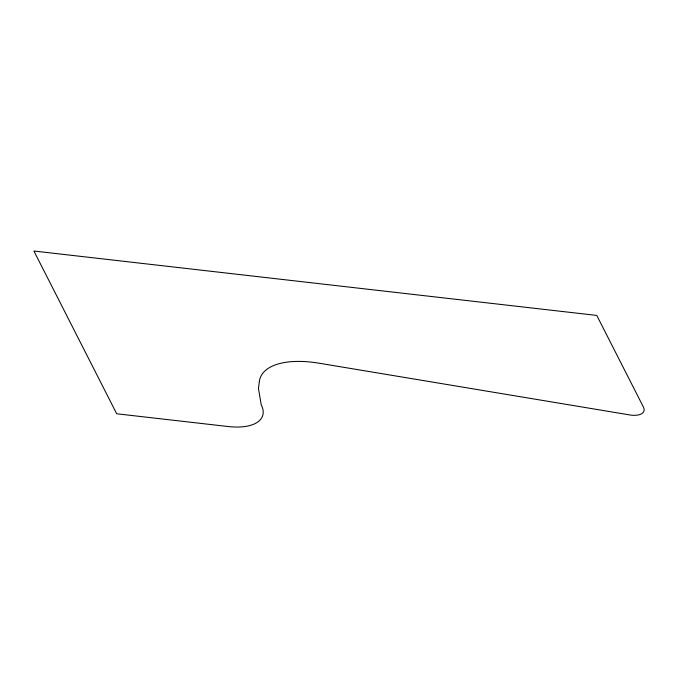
<?xml version="1.0" encoding="UTF-8"?>
<svg xmlns="http://www.w3.org/2000/svg" width="678" height="678" viewBox="0 0 678 678"><rect width="100%" height="100%" fill="white"/><g stroke="black" fill="none" stroke-linecap="round" stroke-linejoin="round"><path stroke-width="1.02" d="M259.369 381.409L258.454 388.477L261.216 404.758A51.028 23.484 18.8 0 1 228.113 426.521L116.709 413.775L33.9 251.021L596.776 315.423L643.363 406.969A19.137 8.806 18.8 0 1 630.947 415.131L318.855 363.171A76.546 35.222 18.8 0 0 259.369 381.409"/></g></svg>
